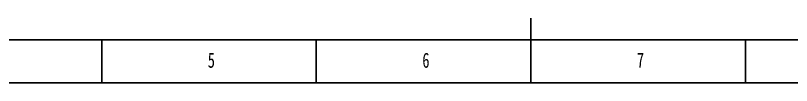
# Model space of a CAD drawing. Header units: millimetres. Extents: x 0 to 594, y 0 to 420.
# Drawn here: x 184.4 to 365.2, y 0 to 15 of the extents above; entities that cross this region are included whole.
import ezdxf

# ---------------------------------------------------------------- set-up
doc = ezdxf.new("R2010")
doc.units = ezdxf.units.MM
doc.layers.add('10', color=7, linetype='Continuous')
doc.layers.add('5', color=7, linetype='Continuous')
doc.styles.add('SLDTEXTSTYLE3', font='TXT', dxfattribs={"width": 0.7})

msp = doc.modelspace()

# ---------------------------------------------------------------- linework, layer by layer
at = {"layer": '5', "lineweight": 25}
msp.add_line((304.503, 0), (304.503, 15), dxfattribs=at)
at = {"layer": '5', "color": 7, "lineweight": 25}
msp.add_line((0, 10), (584.005, 10), dxfattribs=at)
at = {"layer": '5'}
for p, q in [((204.5, 0), (204.5, 10)), ((254.5, 0), (254.5, 10)), ((354.5, 0), (354.5, 10))]:
    msp.add_line(p, q, dxfattribs=at)
at = {"layer": '5', "color": 7}
msp.add_line((0, 0), (594.005, 0), dxfattribs=at)

# ---------------------------------------------------------------- texts
at = {"layer": '10', "char_height": 3.5, "attachment_point": 2, "style": 'SLDTEXTSTYLE3'}
for s, insert in [('5', (230.044, 6.984)), ('6', (280.047, 6.984)), ('7', (330.047, 6.984))]:
    msp.add_mtext(s, dxfattribs=dict(at, insert=insert))

doc.saveas('drawing.dxf')
